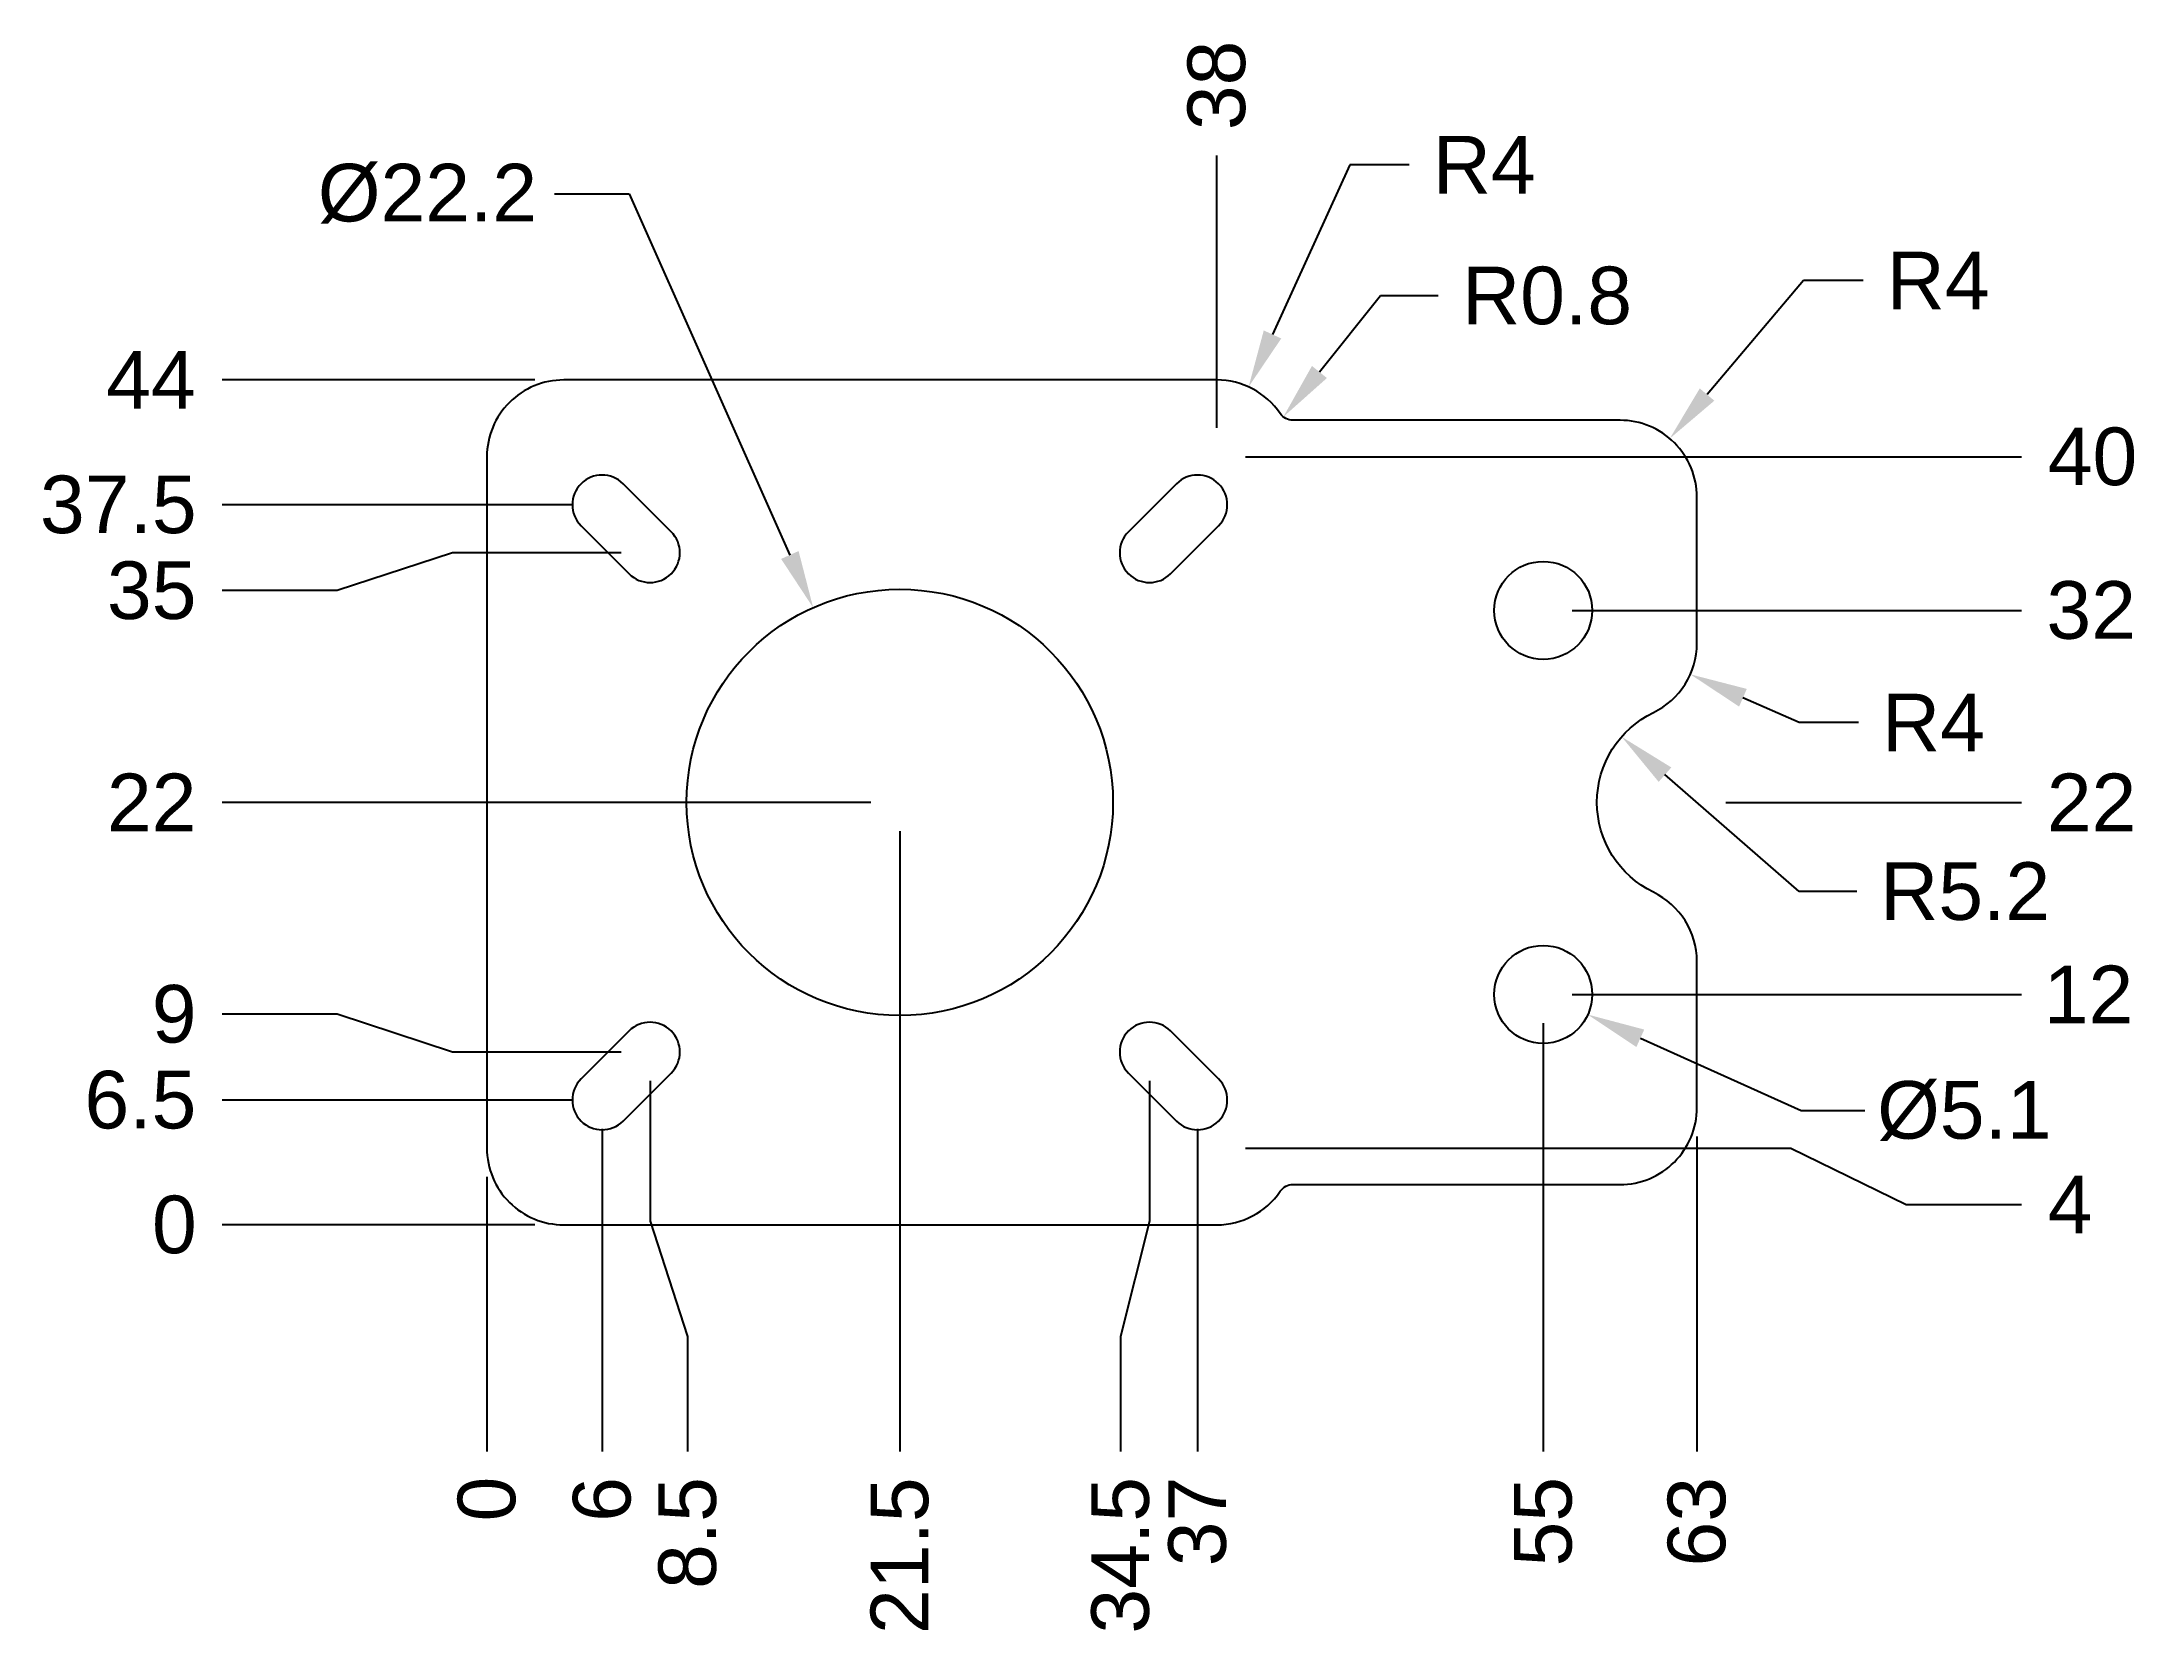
# Model space of a CAD drawing. Header units: millimetres. Extents: x -23 to 86, y -21 to 62.
import ezdxf

# ---------------------------------------------------------------- set-up
doc = ezdxf.new("R2010")
doc.units = ezdxf.units.MM
doc.layers.add('Dimensions', color=7, linetype='Continuous')
doc.layers.add('Parts', color=7, linetype='Continuous')
doc.styles.get("Standard").update_dxf_attribs({"font": 'arial.ttf'})
doc.dimstyles.new('Copy of Standard', dxfattribs={"dimtxt": 3, "dimasz": 3, "dimexe": 3, "dimexo": 1.5, "dimgap": 1.5, "dimtad": 0, "dimtoh": 1, "dimdsep": 46, "dimtxsty": 'Standard', "dimcen": 0, "dimadec": 0, "dimazin": 2, "dimtfac": 1, "dimtofl": 0, "dimtmove": 0, "dimatfit": 3, "dimfxl": 1, "dimtolj": 1, "dimtzin": 0, "dimarcsym": 0})

# ---------------------------------------------------------------- blocks, each defined once
blk = doc.blocks.new('*D1')
at = {"layer": 'Defpoints', "color": 0}
for p in [(0, 4), (0, 0), (0, -11.81)]:
    blk.add_point(p, dxfattribs=at)
at = {"layer": 'Dimensions', "color": 0, "lineweight": -2}
blk.add_line((0, 2.5), (0, -11.81), dxfattribs=at)
at = {"layer": 'Dimensions', "color": 0, "insert": (0, -14.28), "char_height": 3, "attachment_point": 5, "rotation": 90}
blk.add_mtext('\\A1;0', dxfattribs=at)
blk = doc.blocks.new('*D2')
at = {"layer": 'Defpoints', "color": 0}
for p in [(6, 6.5), (0, 0), (6, -11.81)]:
    blk.add_point(p, dxfattribs=at)
at = {"layer": 'Dimensions', "color": 0, "lineweight": -2}
blk.add_line((6, 5), (6, -11.81), dxfattribs=at)
at = {"layer": 'Dimensions', "color": 0, "insert": (6, -14.3), "char_height": 3, "attachment_point": 5, "rotation": 90}
blk.add_mtext('\\A1;6', dxfattribs=at)
blk = doc.blocks.new('*D3')
at = {"layer": 'Defpoints', "color": 0}
for p in [(8.5, 9), (0, 0), (10.45, -11.81)]:
    blk.add_point(p, dxfattribs=at)
at = {"layer": 'Dimensions', "color": 0, "lineweight": -2}
for p, q in [((8.5, 7.5), (8.5, 0.19)), ((8.5, 0.19), (10.45, -5.81)), ((10.45, -5.81), (10.45, -11.81))]:
    blk.add_line(p, q, dxfattribs=at)
at = {"layer": 'Dimensions', "color": 0, "insert": (10.45, -16.05), "char_height": 3, "attachment_point": 5, "rotation": 90}
blk.add_mtext('\\A1;8.5', dxfattribs=at)
blk = doc.blocks.new('*D4')
at = {"layer": 'Defpoints', "color": 0}
for p in [(34.5, 9), (0, 0), (32.99, -11.81)]:
    blk.add_point(p, dxfattribs=at)
at = {"layer": 'Dimensions', "color": 0, "lineweight": -2}
for p, q in [((34.5, 7.5), (34.5, 0.19)), ((34.5, 0.19), (32.99, -5.81)), ((32.99, -5.81), (32.99, -11.81))]:
    blk.add_line(p, q, dxfattribs=at)
at = {"layer": 'Dimensions', "color": 0, "insert": (32.99, -17.21), "char_height": 3, "attachment_point": 5, "rotation": 90}
blk.add_mtext('\\A1;34.5', dxfattribs=at)
blk = doc.blocks.new('*D5')
at = {"layer": 'Defpoints', "color": 0}
for p in [(37, 6.5), (0, 0), (37, -11.81)]:
    blk.add_point(p, dxfattribs=at)
at = {"layer": 'Dimensions', "color": 0, "lineweight": -2}
blk.add_line((37, 5), (37, -11.81), dxfattribs=at)
at = {"layer": 'Dimensions', "color": 0, "insert": (37, -15.45), "char_height": 3, "attachment_point": 5, "rotation": 90}
blk.add_mtext('\\A1;37', dxfattribs=at)
blk = doc.blocks.new('*D6')
at = {"layer": 'Defpoints', "color": 0}
for p in [(38, 55.69), (38, 40), (0, 0)]:
    blk.add_point(p, dxfattribs=at)
at = {"layer": 'Dimensions', "color": 0, "lineweight": -2}
blk.add_line((38, 41.5), (38, 55.69), dxfattribs=at)
at = {"layer": 'Dimensions', "color": 0, "insert": (38, 59.34), "char_height": 3, "attachment_point": 5, "rotation": 90}
blk.add_mtext('\\A1;38', dxfattribs=at)
blk = doc.blocks.new('*D7')
at = {"layer": 'Defpoints', "color": 0}
for p in [(63, 6.1), (0, 0), (63, -11.81)]:
    blk.add_point(p, dxfattribs=at)
at = {"layer": 'Dimensions', "color": 0, "lineweight": -2}
blk.add_line((63, 4.6), (63, -11.81), dxfattribs=at)
at = {"layer": 'Dimensions', "color": 0, "insert": (63, -15.46), "char_height": 3, "attachment_point": 5, "rotation": 90}
blk.add_mtext('\\A1;63', dxfattribs=at)
blk = doc.blocks.new('*D8')
at = {"layer": 'Defpoints', "color": 0}
for p in [(-13.79, 6.5), (6, 6.5), (0, 0)]:
    blk.add_point(p, dxfattribs=at)
at = {"layer": 'Dimensions', "color": 0, "lineweight": -2}
blk.add_line((4.5, 6.5), (-13.79, 6.5), dxfattribs=at)
at = {"layer": 'Dimensions', "color": 0, "insert": (-18.04, 6.5), "char_height": 3, "attachment_point": 5}
blk.add_mtext('\\A1;6.5', dxfattribs=at)
blk = doc.blocks.new('*D9')
at = {"layer": 'Defpoints', "color": 0}
for p in [(-13.79, 0), (0, 0), (4, 0)]:
    blk.add_point(p, dxfattribs=at)
at = {"layer": 'Dimensions', "color": 0, "lineweight": -2}
blk.add_line((2.5, 0), (-13.79, 0), dxfattribs=at)
at = {"layer": 'Dimensions', "color": 0, "insert": (-16.27, 0), "char_height": 3, "attachment_point": 5}
blk.add_mtext('\\A1;0', dxfattribs=at)
blk = doc.blocks.new('*D10')
at = {"layer": 'Defpoints', "color": 0}
for p in [(-13.79, 10.97), (8.5, 9), (0, 0)]:
    blk.add_point(p, dxfattribs=at)
at = {"layer": 'Dimensions', "color": 0, "lineweight": -2}
for p, q in [((-7.79, 10.97), (-13.79, 10.97)), ((-1.79, 9), (-7.79, 10.97)), ((7, 9), (-1.79, 9))]:
    blk.add_line(p, q, dxfattribs=at)
at = {"layer": 'Dimensions', "color": 0, "insert": (-16.28, 10.97), "char_height": 3, "attachment_point": 5}
blk.add_mtext('\\A1;9', dxfattribs=at)
blk = doc.blocks.new('*D11')
at = {"layer": 'Defpoints', "color": 0}
for p in [(-13.79, 22), (21.5, 22), (0, 0)]:
    blk.add_point(p, dxfattribs=at)
at = {"layer": 'Dimensions', "color": 0, "lineweight": -2}
blk.add_line((20, 22), (-13.79, 22), dxfattribs=at)
at = {"layer": 'Dimensions', "color": 0, "insert": (-17.45, 22), "char_height": 3, "attachment_point": 5}
blk.add_mtext('\\A1;22', dxfattribs=at)
blk = doc.blocks.new('*D12')
at = {"layer": 'Defpoints', "color": 0}
for p in [(55, 12), (79.9, 12), (0, 0)]:
    blk.add_point(p, dxfattribs=at)
at = {"layer": 'Dimensions', "color": 0, "lineweight": -2}
blk.add_line((56.5, 12), (79.9, 12), dxfattribs=at)
at = {"layer": 'Dimensions', "color": 0, "insert": (83.39, 12), "char_height": 3, "attachment_point": 5}
blk.add_mtext('\\A1;12', dxfattribs=at)
blk = doc.blocks.new('*D13')
at = {"layer": 'Defpoints', "color": 0}
for p in [(55, 32), (79.9, 32), (0, 0)]:
    blk.add_point(p, dxfattribs=at)
at = {"layer": 'Dimensions', "color": 0, "lineweight": -2}
blk.add_line((56.5, 32), (79.9, 32), dxfattribs=at)
at = {"layer": 'Dimensions', "color": 0, "insert": (83.53, 32), "char_height": 3, "attachment_point": 5}
blk.add_mtext('\\A1;32', dxfattribs=at)
blk = doc.blocks.new('*D14')
at = {"layer": 'Defpoints', "color": 0}
for p in [(63, 22), (79.9, 22), (0, 0)]:
    blk.add_point(p, dxfattribs=at)
at = {"layer": 'Dimensions', "color": 0, "lineweight": -2}
blk.add_line((64.5, 22), (79.9, 22), dxfattribs=at)
at = {"layer": 'Dimensions', "color": 0, "insert": (83.55, 22), "char_height": 3, "attachment_point": 5}
blk.add_mtext('\\A1;22', dxfattribs=at)
blk = doc.blocks.new('*D15')
at = {"layer": 'Defpoints', "color": 0}
for p in [(38, 40), (79.9, 40), (0, 0)]:
    blk.add_point(p, dxfattribs=at)
at = {"layer": 'Dimensions', "color": 0, "lineweight": -2}
blk.add_line((39.5, 40), (79.9, 40), dxfattribs=at)
at = {"layer": 'Dimensions', "color": 0, "insert": (83.6, 40), "char_height": 3, "attachment_point": 5}
blk.add_mtext('\\A1;40', dxfattribs=at)
blk = doc.blocks.new('*D16')
at = {"layer": 'Defpoints', "color": 0}
for p in [(21.5, 22), (0, 0), (21.5, -11.81)]:
    blk.add_point(p, dxfattribs=at)
at = {"layer": 'Dimensions', "color": 0, "lineweight": -2}
blk.add_line((21.5, 20.5), (21.5, -11.81), dxfattribs=at)
at = {"layer": 'Dimensions', "color": 0, "insert": (21.5, -17.23), "char_height": 3, "attachment_point": 5, "rotation": 90}
blk.add_mtext('\\A1;21.5', dxfattribs=at)
blk = doc.blocks.new('*D17')
at = {"layer": 'Defpoints', "color": 0}
for p in [(55, 12), (0, 0), (55, -11.81)]:
    blk.add_point(p, dxfattribs=at)
at = {"layer": 'Dimensions', "color": 0, "lineweight": -2}
blk.add_line((55, 10.5), (55, -11.81), dxfattribs=at)
at = {"layer": 'Dimensions', "color": 0, "insert": (55, -15.46), "char_height": 3, "attachment_point": 5, "rotation": 90}
blk.add_mtext('\\A1;55', dxfattribs=at)
blk = doc.blocks.new('*D18')
at = {"layer": 'Defpoints', "color": 0}
for p in [(-13.79, 44), (4, 44), (0, 0)]:
    blk.add_point(p, dxfattribs=at)
at = {"layer": 'Dimensions', "color": 0, "lineweight": -2}
blk.add_line((2.5, 44), (-13.79, 44), dxfattribs=at)
at = {"layer": 'Dimensions', "color": 0, "insert": (-17.49, 44), "char_height": 3, "attachment_point": 5}
blk.add_mtext('\\A1;44', dxfattribs=at)
blk = doc.blocks.new('*D19')
at = {"layer": 'Defpoints', "color": 0}
for p in [(-13.79, 37.5), (6, 37.5), (0, 0)]:
    blk.add_point(p, dxfattribs=at)
at = {"layer": 'Dimensions', "color": 0, "lineweight": -2}
blk.add_line((4.5, 37.5), (-13.79, 37.5), dxfattribs=at)
at = {"layer": 'Dimensions', "color": 0, "insert": (-19.19, 37.5), "char_height": 3, "attachment_point": 5}
blk.add_mtext('\\A1;37.5', dxfattribs=at)
blk = doc.blocks.new('*D20')
at = {"layer": 'Defpoints', "color": 0}
for p in [(8.5, 35), (-13.79, 33.03), (0, 0)]:
    blk.add_point(p, dxfattribs=at)
at = {"layer": 'Dimensions', "color": 0, "lineweight": -2}
for p, q in [((-1.79, 35), (-7.79, 33.03)), ((7, 35), (-1.79, 35)), ((-7.79, 33.03), (-13.79, 33.03))]:
    blk.add_line(p, q, dxfattribs=at)
at = {"layer": 'Dimensions', "color": 0, "insert": (-17.45, 33.03), "char_height": 3, "attachment_point": 5}
blk.add_mtext('\\A1;35', dxfattribs=at)
blk = doc.blocks.new('*D21')
at = {"layer": 'Defpoints', "color": 0}
for p in [(61.59, 40.95), (59, 37.9)]:
    blk.add_point(p, dxfattribs=at)
at = {"layer": 'Dimensions', "color": 0, "lineweight": -2}
for p, q in [((68.56, 49.18), (63.53, 43.24)), ((71.65, 49.18), (68.56, 49.18))]:
    blk.add_line(p, q, dxfattribs=at)
at = {"layer": 'Dimensions', "color": 0}
blk.add_solid([(63.15, 43.56), (63.91, 42.92), (61.59, 40.95)], dxfattribs=at)
at = {"layer": 'Dimensions', "color": 0, "insert": (75.56, 49.18), "char_height": 3, "attachment_point": 5}
blk.add_mtext('\\A1;R4', dxfattribs=at)
blk = doc.blocks.new('*D22')
at = {"layer": 'Defpoints', "color": 0}
for p in [(59, 30.28), (62.66, 28.67)]:
    blk.add_point(p, dxfattribs=at)
at = {"layer": 'Dimensions', "color": 0, "lineweight": -2}
for p, q in [((68.32, 26.16), (65.4, 27.45)), ((71.41, 26.16), (68.32, 26.16))]:
    blk.add_line(p, q, dxfattribs=at)
at = {"layer": 'Dimensions', "color": 0}
blk.add_solid([(65.6, 27.91), (65.2, 26.99), (62.66, 28.67)], dxfattribs=at)
at = {"layer": 'Dimensions', "color": 0, "insert": (75.32, 26.16), "char_height": 3, "attachment_point": 5}
blk.add_mtext('\\A1;R4', dxfattribs=at)
blk = doc.blocks.new('*D23')
at = {"layer": 'Defpoints', "color": 0}
for p in [(59.08, 25.42), (63, 22)]:
    blk.add_point(p, dxfattribs=at)
at = {"layer": 'Dimensions', "color": 0, "lineweight": -2}
for p, q in [((68.32, 17.36), (61.34, 23.45)), ((71.32, 17.36), (68.32, 17.36))]:
    blk.add_line(p, q, dxfattribs=at)
at = {"layer": 'Dimensions', "color": 0}
blk.add_solid([(61.67, 23.82), (61.01, 23.07), (59.08, 25.42)], dxfattribs=at)
at = {"layer": 'Dimensions', "color": 0, "insert": (76.97, 17.36), "char_height": 3, "attachment_point": 5}
blk.add_mtext('\\A1;R5.2', dxfattribs=at)
blk = doc.blocks.new('*D24')
at = {"layer": 'Defpoints', "color": 0}
for p in [(39.66, 43.64), (38, 40)]:
    blk.add_point(p, dxfattribs=at)
at = {"layer": 'Dimensions', "color": 0, "lineweight": -2}
for p, q in [((44.93, 55.21), (40.9, 46.37)), ((48.02, 55.21), (44.93, 55.21))]:
    blk.add_line(p, q, dxfattribs=at)
at = {"layer": 'Dimensions', "color": 0}
blk.add_solid([(40.45, 46.58), (41.36, 46.16), (39.66, 43.64)], dxfattribs=at)
at = {"layer": 'Dimensions', "color": 0, "insert": (51.93, 55.21), "char_height": 3, "attachment_point": 5}
blk.add_mtext('\\A1;R4', dxfattribs=at)
blk = doc.blocks.new('*D25')
at = {"layer": 'Defpoints', "color": 0}
for p in [(41.97, 42.7), (41.47, 42.08)]:
    blk.add_point(p, dxfattribs=at)
at = {"layer": 'Dimensions', "color": 0, "lineweight": -2}
for p, q in [((46.53, 48.38), (43.35, 44.41)), ((49.53, 48.38), (46.53, 48.38))]:
    blk.add_line(p, q, dxfattribs=at)
at = {"layer": 'Dimensions', "color": 0}
blk.add_solid([(42.96, 44.73), (43.74, 44.1), (41.47, 42.08)], dxfattribs=at)
at = {"layer": 'Dimensions', "color": 0, "insert": (55.2, 48.38), "char_height": 3, "attachment_point": 5}
blk.add_mtext('\\A1;R0.8', dxfattribs=at)
blk = doc.blocks.new('*D26')
at = {"layer": 'Defpoints', "color": 0}
for p in [(16.99, 32.14), (26.01, 11.86)]:
    blk.add_point(p, dxfattribs=at)
at = {"layer": 'Dimensions', "color": 0, "lineweight": -2}
for p, q in [((3.52, 53.7), (7.41, 53.7)), ((7.41, 53.7), (15.77, 34.88))]:
    blk.add_line(p, q, dxfattribs=at)
at = {"layer": 'Dimensions', "color": 0}
blk.add_solid([(15.32, 34.68), (16.23, 35.09), (16.99, 32.14)], dxfattribs=at)
at = {"layer": 'Dimensions', "color": 0, "insert": (-3.09, 53.7), "char_height": 3, "attachment_point": 5}
blk.add_mtext('\\A1;%%c22.2', dxfattribs=at)
blk = doc.blocks.new('*D27')
at = {"layer": 'Defpoints', "color": 0}
for p in [(52.68, 13.05), (57.32, 10.95)]:
    blk.add_point(p, dxfattribs=at)
at = {"layer": 'Dimensions', "color": 0, "lineweight": -2}
for p, q in [((68.43, 5.93), (60.06, 9.71)), ((71.75, 5.93), (68.43, 5.93))]:
    blk.add_line(p, q, dxfattribs=at)
at = {"layer": 'Dimensions', "color": 0}
blk.add_solid([(60.26, 10.17), (59.85, 9.26), (57.32, 10.95)], dxfattribs=at)
at = {"layer": 'Dimensions', "color": 0, "insert": (76.93, 5.93), "char_height": 3, "attachment_point": 5}
blk.add_mtext('\\A1;%%c5.1', dxfattribs=at)
blk = doc.blocks.new('*D28')
at = {"layer": 'Defpoints', "color": 0}
for p in [(38, 4), (0, 0), (79.9, 1.06)]:
    blk.add_point(p, dxfattribs=at)
at = {"layer": 'Dimensions', "color": 0, "lineweight": -2}
for p, q in [((39.5, 4), (67.9, 4)), ((67.9, 4), (73.9, 1.06)), ((73.9, 1.06), (79.9, 1.06))]:
    blk.add_line(p, q, dxfattribs=at)
at = {"layer": 'Dimensions', "color": 0, "insert": (82.43, 1.06), "char_height": 3, "attachment_point": 5}
blk.add_mtext('\\A1;4', dxfattribs=at)

msp = doc.modelspace()

# ---------------------------------------------------------------- linework, layer by layer
at = {"layer": 'Parts'}
for points in [[(4, 0), (38, 0, 0.2482676), (41.307, 1.75, -0.2482676), (41.969, 2.1), (59, 2.1, 0.4142136), (63, 6.1), (63, 13.715, 0.2878249), (60.739, 17.317, -0.6276459), (60.739, 26.683, 0.2878249), (63, 30.285), (63, 37.9, 0.4142136), (59, 41.9), (41.969, 41.9, -0.2482676), (41.307, 42.25, 0.2482676), (38, 44), (4, 44, 0.4142136), (0, 40), (0, 4, 0.4142136)], [(9.596, 36.096), (7.096, 38.596, 1), (4.904, 36.404), (7.404, 33.904, 1)], [(35.596, 33.904), (38.096, 36.404, 1), (35.904, 38.596), (33.404, 36.096, 1)], [(7.096, 5.404), (9.596, 7.904, 1), (7.404, 10.096), (4.904, 7.596, 1)], [(38.096, 7.596), (35.596, 10.096, 1), (33.404, 7.904), (35.904, 5.404, 1)]]:
    msp.add_lwpolyline(points, format="xyb", close=True, dxfattribs=at)
for centre, radius in [((55, 32), 2.55), ((21.5, 22), 11.1), ((55, 12), 2.55)]:
    msp.add_circle(centre, radius, dxfattribs=at)

# ---------------------------------------------------------------- dimensions: what is measured, and where the dimension line sits
at = {"layer": 'Dimensions'}
for feature_location, offset, dtype, picture, middle in [((38, 40), (0, 15.688), 1, '*D6', (38, 59.336)), ((4, 44), (-17.791, 0), 0, '*D18', (-17.491, 44)), ((38, 40), (41.897, 0), 0, '*D15', (83.598, 40)), ((6, 37.5), (-19.791, 0), 0, '*D19', (-19.192, 37.5)), ((8.5, 35), (-22.291, -1.971), 0, '*D20', (-17.446, 33.029)), ((55, 32), (24.897, 0), 0, '*D13', (83.526, 32)), ((21.5, 22), (-35.291, 0), 0, '*D11', (-17.446, 22)), ((63, 22), (16.897, 0), 0, '*D14', (83.553, 22)), ((21.5, 22), (0, -33.806), 1, '*D16', (21.5, -17.235)), ((55, 12), (24.897, 0), 0, '*D12', (83.386, 12)), ((8.5, 9), (-22.291, 1.973), 0, '*D10', (-16.276, 10.973)), ((55, 12), (0, -23.806), 1, '*D17', (55, -15.463)), ((8.5, 9), (1.945, -20.806), 1, '*D3', (10.445, -16.047)), ((34.5, 9), (-1.507, -20.806), 1, '*D4', (32.993, -17.208)), ((6, 6.5), (-19.791, 0), 0, '*D8', (-18.039, 6.5)), ((6, 6.5), (0, -18.306), 1, '*D2', (6, -14.298)), ((37, 6.5), (0, -18.306), 1, '*D5', (37, -15.45)), ((63, 6.1), (0, -17.906), 1, '*D7', (63, -15.462)), ((0, 4), (0, -15.806366836), 1, '*D1', (0, -14.282866836)), ((38, 4), (41.897, -2.944), 0, '*D28', (82.434, 1.056)), ((4, 0), (-17.790763191, 0), 0, '*D9', (-16.267263191, 0))]:
    dim = msp.add_ordinate_dim(feature_location=feature_location, offset=offset, dtype=dtype, origin=(0, 0), dimstyle='Copy of Standard', dxfattribs=at)
    dim.commit()
    dim.dimension.update_dxf_attribs({"geometry": picture, "text_midpoint": middle})
for center, mpoint, picture, middle in [((38, 40), (39.659, 43.64), '*D24', (51.93, 55.205)), ((59, 37.9), (61.587, 40.951), '*D21', (75.563, 49.179)), ((59, 30.285), (62.658, 28.666), '*D22', (75.322, 26.159))]:
    dim = msp.add_radius_dim(center=center, mpoint=mpoint, dimstyle='Copy of Standard', dxfattribs=at)
    dim.commit()
    dim.dimension.update_dxf_attribs({"geometry": picture, "text_midpoint": middle, "dimtype": 132})
for p1, p2, picture, middle in [((26.009, 11.857), (16.991, 32.143), '*D26', (-3.091, 53.696)), ((52.676, 13.05), (57.324, 10.95), '*D27', (76.928, 5.931))]:
    dim = msp.add_diameter_dim_2p(p1=p1, p2=p2, dimstyle='Copy of Standard', dxfattribs=at)
    dim.commit()
    dim.dimension.update_dxf_attribs({"geometry": picture, "text_midpoint": middle, "dimtype": 131})
for center, mpoint, picture, middle in [((41.969, 42.7), (41.467, 42.077), '*D25', (46.534, 48.375)), ((63, 22), (59.08, 25.417), '*D23', (68.322, 17.361))]:
    dim = msp.add_radius_dim(center=center, mpoint=mpoint, dimstyle='Copy of Standard', override={"dimtmove": 1}, dxfattribs=at)
    dim.commit()
    dim.dimension.update_dxf_attribs({"geometry": picture, "text_midpoint": middle, "dimtype": 132})

doc.saveas('drawing.dxf')
